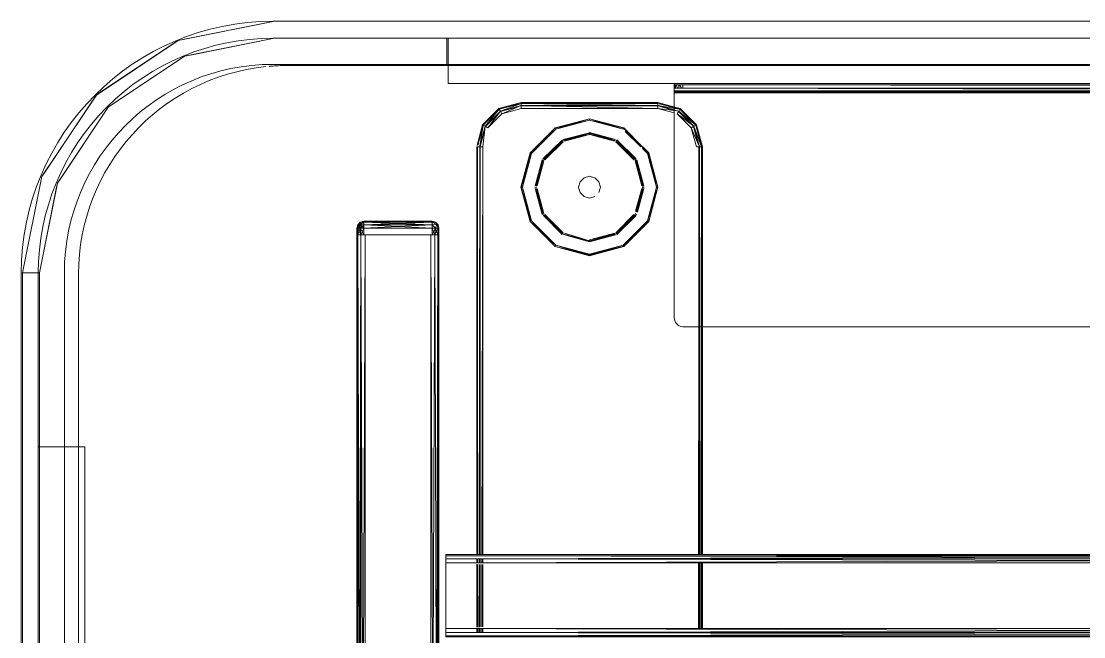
# Model space of a CAD drawing. Header units: inches. Extents: x 0 to 1536, y 72 to 1354.
# Drawn here: x 769.79 to 785.07, y 156.08 to 164.93 of the extents above; entities that cross this region are included whole.
import ezdxf

# ---------------------------------------------------------------- set-up
doc = ezdxf.new("R2010")
doc.units = ezdxf.units.IN
doc.header["$MEASUREMENT"] = 0
doc.layers.add('G-IMPT', color=8, linetype='Continuous', lineweight=9)
doc.layers.add('I-FURN-PNLS', color=30, linetype='Continuous', lineweight=9)

# ---------------------------------------------------------------- blocks, each defined once
blk = doc.blocks.new('WORKSTATION_1 - NCARB Leverage OPT A_dwg_3_YSYS92454-V41-Level XX  POWER _ SIGNAL')
at = {"layer": 'G-IMPT'}
for p, q in [((-22.704, 11.228), (-22.47, 11.462)), ((-22.47, 11.462), (-22.704, 11.228)), ((-22.47, 11.462), (-22.704, 11.228)), ((-22.47, 11.462), (-22.694, 11.223)), ((-22.151, 11.547), (-22.47, 11.462)), ((-22.151, 11.547), (-22.47, 11.462)), ((-22.151, 11.547), (-22.47, 11.462)), ((-22.47, 11.462), (-22.464, 11.452)), ((-22.151, 11.547), (-22.464, 11.452)), ((-22.151, 11.536), (-22.464, 11.452)), ((-22.151, 11.536), (-22.449, 11.425)), ((-22.151, 11.504), (-22.449, 11.425)), ((-22.191, 11.487), (-22.446, 11.419)), ((-22.191, 11.487), (-22.446, 11.419)), ((-22.446, 11.419), (-22.191, 11.487)), ((-22.427, 11.387), (-22.151, 11.504)), ((-22.151, 11.461), (-22.427, 11.387)), ((-20.183, 11.547), (-22.151, 11.547)), ((-22.151, 11.547), (-20.183, 11.547)), ((-20.183, 11.536), (-22.151, 11.547)), ((-22.151, 11.536), (-22.151, 11.547)), ((-22.151, 11.536), (-20.183, 11.536)), ((-20.183, 11.504), (-22.151, 11.536)), ((-22.151, 11.504), (-22.151, 11.536)), ((-22.151, 11.504), (-20.183, 11.504)), ((-22.151, 11.461), (-22.151, 11.504)), ((-20.183, 11.461), (-22.151, 11.504)), ((-20.183, 11.498), (-22.151, 11.498)), ((-20.183, 11.498), (-22.151, 11.498)), ((-20.183, 11.461), (-22.151, 11.461)), ((-20.183, 11.547), (-19.941, 11.482)), ((-19.941, 11.482), (-20.183, 11.547)), ((-19.941, 11.482), (-20.183, 11.547)), ((-20.183, 11.536), (-20.183, 11.547)), ((-20.183, 11.536), (-19.94, 11.471)), ((-20.183, 11.536), (-19.941, 11.48)), ((-20.183, 11.504), (-20.183, 11.536)), ((-20.183, 11.504), (-19.948, 11.441)), ((-20.183, 11.504), (-19.94, 11.464)), ((-20.183, 11.461), (-20.183, 11.504)), ((-19.948, 11.435), (-20.183, 11.498)), ((-20.183, 11.498), (-19.948, 11.435)), ((-20.183, 11.498), (-19.948, 11.435)), ((-20.183, 11.461), (-19.948, 11.432)), ((-19.948, 11.398), (-20.183, 11.461)), ((-19.864, 11.462), (-19.941, 11.482)), ((-19.941, 11.482), (-19.864, 11.462)), ((-19.864, 11.462), (-19.941, 11.482)), ((-19.941, 11.48), (-19.864, 11.462)), ((-19.94, 11.471), (-19.87, 11.452)), ((-19.94, 11.464), (-19.87, 11.452)), ((-19.864, 11.462), (-19.87, 11.452)), ((-19.63, 11.228), (-19.864, 11.462)), ((-19.864, 11.462), (-19.63, 11.228)), ((-19.63, 11.228), (-19.864, 11.462)), ((-22.694, 11.223), (-22.464, 11.452)), ((-22.666, 11.207), (-22.464, 11.452)), ((-22.449, 11.425), (-22.666, 11.207)), ((-22.475, 11.39), (-22.661, 11.204)), ((-22.661, 11.204), (-22.475, 11.39)), ((-22.661, 11.204), (-22.475, 11.39)), ((-22.629, 11.185), (-22.449, 11.425)), ((-22.427, 11.387), (-22.629, 11.185)), ((-22.449, 11.425), (-22.464, 11.452)), ((-22.427, 11.387), (-22.449, 11.425)), ((-21.167, 11.315), (-21.659, 11.183)), ((-21.167, 11.315), (-21.659, 11.183)), ((-21.167, 11.315), (-21.659, 11.183)), ((-21.167, 11.315), (-21.658, 11.181)), ((-21.167, 11.315), (-21.65, 11.166)), ((-21.167, 11.315), (-20.675, 11.183)), ((-20.675, 11.183), (-21.167, 11.315)), ((-21.167, 11.315), (-21.167, 11.295)), ((-20.675, 11.183), (-21.167, 11.315)), ((-20.677, 11.181), (-21.167, 11.315)), ((-21.167, 11.315), (-20.685, 11.166)), ((-21.167, 11.295), (-21.167, 11.315)), ((-19.939, 11.439), (-19.885, 11.425)), ((-19.939, 11.431), (-19.885, 11.425)), ((-19.907, 11.387), (-19.885, 11.425)), ((-19.705, 11.185), (-19.907, 11.387)), ((-19.907, 11.387), (-19.668, 11.207)), ((-19.702, 11.233), (-19.889, 11.419)), ((-19.889, 11.419), (-19.702, 11.233)), ((-19.889, 11.419), (-19.702, 11.233)), ((-19.87, 11.452), (-19.885, 11.425)), ((-19.64, 11.223), (-19.885, 11.425)), ((-19.668, 11.207), (-19.885, 11.425)), ((-19.63, 11.228), (-19.87, 11.452)), ((-19.87, 11.452), (-19.64, 11.223)), ((-22.782, 10.937), (-22.704, 11.228)), ((-22.704, 11.228), (-22.782, 10.937)), ((-22.704, 11.228), (-22.782, 10.937)), ((-22.704, 11.228), (-22.772, 10.933)), ((-22.694, 11.223), (-22.771, 10.932)), ((-22.744, 10.921), (-22.694, 11.223)), ((-22.666, 11.207), (-22.743, 10.921)), ((-22.672, 11.164), (-22.738, 10.918)), ((-22.738, 10.918), (-22.672, 11.164)), ((-22.738, 10.918), (-22.672, 11.164)), ((-22.704, 11.228), (-22.694, 11.223)), ((-22.703, 10.909), (-22.666, 11.207)), ((-22.666, 11.207), (-22.694, 11.223)), ((-22.629, 11.185), (-22.666, 11.207)), ((-21.659, 11.183), (-22.02, 10.823)), ((-22.017, 10.822), (-21.658, 11.159)), ((-22.003, 10.813), (-21.657, 11.159)), ((-21.657, 11.159), (-22.003, 10.813)), ((-21.689, 11.151), (-22.003, 10.813)), ((-21.659, 11.183), (-21.658, 11.181)), ((-21.65, 11.166), (-21.659, 11.183)), ((-21.658, 11.181), (-21.167, 11.295)), ((-21.658, 11.181), (-21.65, 11.166)), ((-21.65, 11.166), (-21.167, 11.295)), ((-21.167, 11.295), (-21.65, 11.166)), ((-21.167, 11.295), (-20.685, 11.166)), ((-21.167, 11.295), (-20.685, 11.166)), ((-21.167, 11.295), (-20.675, 11.183)), ((-20.685, 11.166), (-20.675, 11.183)), ((-20.677, 11.181), (-20.685, 11.166)), ((-20.675, 11.183), (-20.677, 11.181)), ((-20.677, 11.181), (-20.405, 10.91)), ((-20.677, 11.181), (-20.422, 10.909)), ((-20.405, 10.913), (-20.675, 11.183)), ((-20.675, 11.183), (-20.405, 10.913)), ((-20.675, 11.183), (-20.405, 10.911)), ((-20.405, 10.913), (-20.675, 11.183)), ((-19.705, 11.185), (-19.668, 11.207)), ((-19.631, 10.909), (-19.705, 11.185)), ((-19.705, 11.185), (-19.588, 10.909)), ((-19.605, 10.949), (-19.673, 11.204)), ((-19.673, 11.204), (-19.605, 10.949)), ((-19.673, 11.204), (-19.605, 10.949)), ((-19.64, 11.223), (-19.668, 11.207)), ((-19.557, 10.909), (-19.668, 11.207)), ((-19.668, 11.207), (-19.588, 10.909)), ((-19.63, 11.228), (-19.64, 11.223)), ((-19.545, 10.909), (-19.64, 11.223)), ((-19.64, 11.223), (-19.557, 10.909)), ((-19.545, 10.909), (-19.63, 11.228)), ((-19.545, 10.909), (-19.63, 11.228)), ((-19.545, 10.909), (-19.63, 11.228)), ((-21.692, 11.151), (-22.02, 10.823)), ((-21.692, 11.151), (-22.02, 10.823)), ((-21.7, 11.139), (-22.02, 10.823)), ((-21.705, 11.134), (-22.017, 10.822)), ((-21.559, 11.009), (-21.836, 10.737)), ((-21.559, 11.009), (-21.833, 10.735)), ((-21.553, 10.999), (-21.832, 10.735)), ((-21.553, 10.999), (-21.822, 10.73)), ((-21.561, 11.013), (-21.559, 11.009)), ((-21.553, 10.999), (-21.559, 11.009)), ((-21.545, 10.985), (-21.553, 10.999)), ((-21.167, 11.114), (-21.544, 11.017)), ((-21.167, 11.114), (-21.541, 11.014)), ((-21.167, 11.102), (-21.541, 11.013)), ((-21.534, 11.004), (-21.167, 11.102)), ((-21.534, 11.003), (-21.167, 11.087)), ((-21.525, 10.991), (-21.167, 11.087)), ((-21.167, 11.118), (-21.167, 11.114)), ((-20.793, 11.014), (-21.167, 11.118)), ((-21.167, 11.102), (-21.167, 11.114)), ((-20.8, 11.004), (-21.167, 11.114)), ((-20.793, 11.014), (-21.167, 11.114)), ((-21.167, 11.087), (-21.167, 11.102)), ((-21.167, 11.102), (-20.809, 10.991)), ((-21.167, 11.102), (-20.8, 11.004)), ((-21.167, 11.087), (-20.81, 10.991)), ((-20.789, 10.985), (-20.781, 10.999)), ((-20.781, 10.999), (-20.776, 11.009)), ((-20.781, 10.999), (-20.527, 10.724)), ((-20.781, 10.999), (-20.513, 10.73)), ((-20.774, 11.013), (-20.776, 11.009)), ((-20.512, 10.731), (-20.776, 11.009)), ((-20.502, 10.735), (-20.776, 11.009)), ((-20.498, 10.737), (-20.774, 11.013)), ((-20.502, 10.735), (-20.774, 11.013)), ((-20.652, 11.133), (-20.428, 10.909)), ((-20.428, 10.909), (-20.652, 11.133)), ((-20.408, 10.909), (-20.649, 11.132)), ((-22.789, 10.909), (-22.789, 5.048)), ((-22.789, 10.909), (-22.789, 5.048)), ((-22.789, 10.909), (-22.778, 10.909)), ((-22.781, 5.048), (-22.778, 10.909)), ((-22.778, 10.909), (-22.778, 5.048)), ((-22.746, 10.909), (-22.778, 10.909)), ((-22.746, 10.909), (-22.755, 5.048)), ((-22.746, 10.909), (-22.746, 5.048)), ((-22.703, 10.909), (-22.746, 10.909)), ((-22.74, 10.909), (-22.74, 5.048)), ((-22.74, 10.909), (-22.74, 5.048)), ((-22.703, 10.904), (-22.715, 5.048)), ((-22.703, 5.048), (-22.703, 10.904)), ((-21.545, 10.985), (-21.821, 10.73)), ((-21.545, 10.985), (-21.807, 10.724)), ((-20.789, 10.985), (-20.528, 10.724)), ((-20.315, 10.823), (-20.405, 10.907)), ((-20.405, 10.891), (-20.332, 10.813)), ((-20.405, 10.886), (-20.332, 10.813)), ((-20.332, 10.813), (-20.405, 10.886)), ((-20.404, 10.909), (-20.359, 10.863)), ((-20.315, 10.823), (-20.402, 10.909)), ((-20.402, 10.909), (-20.315, 10.823)), ((-20.315, 10.823), (-20.402, 10.909)), ((-20.365, 10.869), (-20.317, 10.822)), ((-19.631, 10.909), (-19.588, 10.909)), ((-19.594, 8.322), (-19.594, 10.909)), ((-19.594, 10.909), (-19.594, 8.322)), ((-19.593, 8.322), (-19.588, 10.909)), ((-19.557, 10.909), (-19.588, 10.909)), ((-19.588, 10.909), (-19.588, 8.322)), ((-19.557, 10.909), (-19.56, 8.322)), ((-19.545, 10.909), (-19.557, 10.909)), ((-19.557, 10.909), (-19.557, 8.322)), ((-19.545, 10.909), (-19.546, 8.322)), ((-19.545, 10.909), (-19.545, 8.322)), ((-19.545, 8.322), (-19.545, 10.909)), ((-22.02, 10.823), (-22.152, 10.331)), ((-22.02, 10.823), (-22.152, 10.331)), ((-22.02, 10.823), (-22.152, 10.331)), ((-22.017, 10.822), (-22.152, 10.331)), ((-22.017, 10.822), (-22.149, 10.331)), ((-22.149, 10.331), (-22.003, 10.813)), ((-22.02, 10.823), (-22.132, 10.331)), ((-22.132, 10.331), (-22.003, 10.813)), ((-22.003, 10.813), (-22.132, 10.331)), ((-22.02, 10.823), (-22.017, 10.822)), ((-22.003, 10.813), (-22.02, 10.823)), ((-22.017, 10.822), (-22.003, 10.813)), ((-21.846, 10.722), (-21.95, 10.348)), ((-21.846, 10.722), (-21.946, 10.348)), ((-21.836, 10.717), (-21.945, 10.348)), ((-21.934, 10.349), (-21.836, 10.717)), ((-21.933, 10.35), (-21.822, 10.709)), ((-21.918, 10.351), (-21.822, 10.709)), ((-21.849, 10.724), (-21.846, 10.722)), ((-21.836, 10.717), (-21.846, 10.722)), ((-21.822, 10.709), (-21.836, 10.717)), ((-20.513, 10.709), (-20.499, 10.717)), ((-20.513, 10.709), (-20.417, 10.351)), ((-20.499, 10.717), (-20.489, 10.722)), ((-20.499, 10.717), (-20.416, 10.351)), ((-20.499, 10.717), (-20.405, 10.367)), ((-20.485, 10.724), (-20.489, 10.722)), ((-20.405, 10.371), (-20.489, 10.722)), ((-20.389, 10.348), (-20.489, 10.722)), ((-20.385, 10.348), (-20.485, 10.724)), ((-20.389, 10.348), (-20.485, 10.724)), ((-20.332, 10.813), (-20.315, 10.823)), ((-20.317, 10.822), (-20.332, 10.813)), ((-20.332, 10.813), (-20.203, 10.331)), ((-20.203, 10.331), (-20.332, 10.813)), ((-20.183, 10.331), (-20.332, 10.813)), ((-20.315, 10.823), (-20.317, 10.822)), ((-20.186, 10.331), (-20.317, 10.822)), ((-20.317, 10.822), (-20.203, 10.331)), ((-20.183, 10.331), (-20.315, 10.823)), ((-20.183, 10.331), (-20.315, 10.823)), ((-20.183, 10.331), (-20.315, 10.823)), ((-20.186, 10.331), (-20.315, 10.823)), ((-21.303, 10.409), (-21.324, 10.331)), ((-21.303, 10.409), (-21.324, 10.331)), ((-21.303, 10.409), (-21.324, 10.331)), ((-21.246, 10.467), (-21.303, 10.409)), ((-21.246, 10.467), (-21.303, 10.409)), ((-21.246, 10.467), (-21.303, 10.409)), ((-21.167, 10.488), (-21.246, 10.467)), ((-21.167, 10.488), (-21.246, 10.467)), ((-21.167, 10.488), (-21.246, 10.467)), ((-21.089, 10.467), (-21.167, 10.488)), ((-21.089, 10.467), (-21.167, 10.488)), ((-21.089, 10.467), (-21.167, 10.488)), ((-21.089, 10.467), (-21.031, 10.409)), ((-21.089, 10.467), (-21.031, 10.409)), ((-21.089, 10.467), (-21.031, 10.409)), ((-21.01, 10.331), (-21.031, 10.409)), ((-21.01, 10.331), (-21.031, 10.409)), ((-21.01, 10.331), (-21.031, 10.409)), ((-22.152, 10.331), (-22.02, 9.839)), ((-22.152, 10.331), (-22.02, 9.839)), ((-22.152, 10.331), (-22.149, 10.331)), ((-22.152, 10.331), (-22.02, 9.839)), ((-22.132, 10.331), (-22.152, 10.331)), ((-22.152, 10.331), (-22.003, 9.848)), ((-22.149, 10.331), (-22.132, 10.331)), ((-22.149, 10.331), (-22.02, 9.839)), ((-22.149, 10.331), (-22.017, 9.84)), ((-22.003, 9.848), (-22.132, 10.331)), ((-22.017, 9.84), (-22.132, 10.331)), ((-21.955, 10.331), (-21.951, 10.331)), ((-21.939, 10.331), (-21.951, 10.331)), ((-21.946, 10.313), (-21.849, 9.937)), ((-21.946, 10.313), (-21.846, 9.939)), ((-21.923, 10.331), (-21.939, 10.331)), ((-21.935, 10.312), (-21.846, 9.939)), ((-21.836, 9.945), (-21.934, 10.312)), ((-21.836, 9.945), (-21.919, 10.31)), ((-21.822, 9.953), (-21.918, 10.31)), ((-21.323, 10.326), (-21.303, 10.252)), ((-21.323, 10.326), (-21.303, 10.252)), ((-21.323, 10.326), (-21.303, 10.252)), ((-21.303, 10.252), (-21.246, 10.195)), ((-21.303, 10.252), (-21.246, 10.195)), ((-21.303, 10.252), (-21.246, 10.195)), ((-21.031, 10.252), (-21.01, 10.331)), ((-21.031, 10.252), (-21.01, 10.331)), ((-21.031, 10.252), (-21.01, 10.331)), ((-20.417, 10.31), (-20.504, 9.984)), ((-20.396, 10.331), (-20.503, 9.983)), ((-20.405, 10.295), (-20.49, 9.978)), ((-20.489, 9.977), (-20.389, 10.313)), ((-20.48, 9.973), (-20.385, 10.313)), ((-20.48, 9.974), (-20.389, 10.313)), ((-20.476, 9.972), (-20.385, 10.313)), ((-20.411, 10.331), (-20.396, 10.331)), ((-20.396, 10.331), (-20.405, 10.371)), ((-20.405, 10.367), (-20.396, 10.331)), ((-20.396, 10.331), (-20.405, 10.295)), ((-20.396, 10.331), (-20.384, 10.331)), ((-20.38, 10.331), (-20.384, 10.331)), ((-20.203, 10.331), (-20.332, 9.848)), ((-20.186, 10.331), (-20.332, 9.848)), ((-20.332, 9.848), (-20.203, 10.331)), ((-20.315, 9.839), (-20.183, 10.331)), ((-20.315, 9.839), (-20.183, 10.331)), ((-20.315, 9.839), (-20.183, 10.331)), ((-20.315, 9.839), (-20.203, 10.331)), ((-20.301, 9.899), (-20.183, 10.331)), ((-20.3, 9.904), (-20.186, 10.331)), ((-20.186, 10.331), (-20.203, 10.331)), ((-20.203, 10.331), (-20.183, 10.331)), ((-20.183, 10.331), (-20.186, 10.331)), ((-21.246, 10.195), (-21.167, 10.174)), ((-21.246, 10.195), (-21.167, 10.174)), ((-21.246, 10.195), (-21.167, 10.174)), ((-21.167, 10.174), (-21.089, 10.195)), ((-21.167, 10.174), (-21.089, 10.195)), ((-21.167, 10.174), (-21.089, 10.195)), ((-21.849, 9.937), (-21.846, 9.939)), ((-21.836, 9.945), (-21.846, 9.939)), ((-21.822, 9.953), (-21.836, 9.945)), ((-21.553, 9.662), (-21.822, 9.931)), ((-21.822, 9.931), (-21.559, 9.652)), ((-21.553, 9.662), (-21.808, 9.938)), ((-21.545, 9.676), (-21.807, 9.938)), ((-20.528, 9.938), (-20.789, 9.676)), ((-20.514, 9.931), (-20.789, 9.676)), ((-20.513, 9.931), (-20.781, 9.662)), ((-20.513, 9.953), (-20.499, 9.945)), ((-20.499, 9.945), (-20.489, 9.939)), ((-20.485, 9.937), (-20.489, 9.939)), ((-24.481, 9.793), (-24.512, 9.742)), ((-24.512, 9.742), (-24.499, 9.791)), ((-24.512, 9.742), (-24.499, 9.791)), ((-24.499, 9.791), (-24.512, 9.742)), ((-24.499, 9.791), (-24.463, 9.827)), ((-24.499, 9.791), (-24.463, 9.827)), ((-24.463, 9.827), (-24.499, 9.791)), ((-24.499, 9.742), (-24.464, 9.793)), ((-24.499, 9.791), (-24.464, 9.793)), ((-24.481, 9.793), (-24.499, 9.742)), ((-24.499, 9.791), (-24.499, 9.742)), ((-24.481, 9.793), (-24.413, 9.827)), ((-24.481, 9.793), (-24.463, 9.827)), ((-24.463, 9.742), (-24.481, 9.793)), ((-24.413, 9.791), (-24.481, 9.793)), ((-24.464, 9.793), (-24.463, 9.827)), ((-24.464, 9.793), (-24.413, 9.827)), ((-24.464, 9.793), (-24.413, 9.791)), ((-24.464, 9.793), (-24.413, 9.742)), ((-24.464, 9.793), (-24.463, 9.742)), ((-24.413, 9.841), (-24.463, 9.827)), ((-24.413, 9.841), (-24.463, 9.827)), ((-24.413, 9.841), (-24.463, 9.827)), ((-24.463, 9.827), (-24.413, 9.827)), ((-24.413, 9.827), (-24.463, 9.827)), ((-24.413, 9.791), (-24.463, 9.742)), ((-24.413, 9.841), (-23.429, 9.841)), ((-24.413, 9.841), (-23.429, 9.841)), ((-24.413, 9.841), (-24.413, 9.827)), ((-23.429, 9.841), (-24.413, 9.827)), ((-24.413, 9.841), (-24.413, 9.827)), ((-24.413, 9.841), (-23.429, 9.827)), ((-23.429, 9.827), (-24.413, 9.827)), ((-23.429, 9.827), (-24.413, 9.791)), ((-24.413, 9.791), (-24.413, 9.827)), ((-23.429, 9.791), (-24.413, 9.827)), ((-23.429, 9.827), (-24.413, 9.827)), ((-24.413, 9.791), (-24.413, 9.827)), ((-23.429, 9.791), (-24.413, 9.791)), ((-23.429, 9.791), (-24.413, 9.742)), ((-24.413, 9.742), (-24.413, 9.791)), ((-24.413, 9.791), (-23.429, 9.742)), ((-24.413, 9.791), (-23.429, 9.791)), ((-24.413, 9.742), (-24.413, 9.791)), ((-23.429, 9.841), (-23.38, 9.827)), ((-23.429, 9.841), (-23.38, 9.827)), ((-23.429, 9.841), (-23.429, 9.827)), ((-23.429, 9.841), (-23.38, 9.827)), ((-23.429, 9.841), (-23.429, 9.827)), ((-23.429, 9.791), (-23.429, 9.827)), ((-23.429, 9.827), (-23.429, 9.791)), ((-23.429, 9.827), (-23.38, 9.827)), ((-23.361, 9.793), (-23.429, 9.827)), ((-23.361, 9.793), (-23.429, 9.791)), ((-23.429, 9.742), (-23.429, 9.791)), ((-23.429, 9.791), (-23.429, 9.742)), ((-23.429, 9.791), (-23.38, 9.742)), ((-23.429, 9.791), (-23.38, 9.742)), ((-23.38, 9.827), (-23.344, 9.791)), ((-23.38, 9.827), (-23.344, 9.791)), ((-23.38, 9.827), (-23.344, 9.791)), ((-23.38, 9.827), (-23.361, 9.793)), ((-23.361, 9.793), (-23.38, 9.827)), ((-23.361, 9.793), (-23.38, 9.742)), ((-23.38, 9.742), (-23.361, 9.793)), ((-23.361, 9.793), (-23.344, 9.742)), ((-23.361, 9.793), (-23.331, 9.742)), ((-23.361, 9.793), (-23.344, 9.791)), ((-23.361, 9.793), (-23.331, 9.742)), ((-23.361, 9.793), (-23.344, 9.742)), ((-23.344, 9.791), (-23.331, 9.742)), ((-23.344, 9.791), (-23.331, 9.742)), ((-23.344, 9.791), (-23.331, 9.742)), ((-22.003, 9.848), (-22.02, 9.839)), ((-22.02, 9.839), (-22.017, 9.84)), ((-22.02, 9.839), (-21.659, 9.478)), ((-22.02, 9.839), (-21.659, 9.478)), ((-22.02, 9.839), (-21.659, 9.478)), ((-22.02, 9.839), (-21.65, 9.495)), ((-22.017, 9.84), (-22.003, 9.848)), ((-21.65, 9.495), (-22.003, 9.848)), ((-21.659, 9.478), (-22.003, 9.848)), ((-21.976, 9.798), (-21.659, 9.478)), ((-21.561, 9.649), (-21.833, 9.926)), ((-21.559, 9.652), (-21.833, 9.926)), ((-20.781, 9.662), (-20.502, 9.926)), ((-20.776, 9.652), (-20.502, 9.926)), ((-20.776, 9.652), (-20.498, 9.924)), ((-20.774, 9.649), (-20.498, 9.924)), ((-20.332, 9.848), (-20.685, 9.495)), ((-20.685, 9.495), (-20.332, 9.848)), ((-20.317, 9.84), (-20.685, 9.495)), ((-20.677, 9.481), (-20.317, 9.84)), ((-20.675, 9.478), (-20.332, 9.848)), ((-20.675, 9.478), (-20.315, 9.839)), ((-20.675, 9.478), (-20.315, 9.839)), ((-20.675, 9.478), (-20.315, 9.839)), ((-20.635, 9.522), (-20.315, 9.839)), ((-20.317, 9.84), (-20.332, 9.848)), ((-20.332, 9.848), (-20.315, 9.839)), ((-20.317, 9.84), (-20.301, 9.899)), ((-20.317, 9.84), (-20.302, 9.897)), ((-20.315, 9.839), (-20.317, 9.84)), ((-24.512, 9.742), (-24.512, 9.644)), ((-24.512, 9.742), (-24.512, 9.644)), ((-24.512, 9.742), (-24.496, 9.644)), ((-24.512, 9.742), (-24.499, 9.742)), ((-24.499, 9.742), (-24.512, 9.644)), ((-24.512, -5.711), (-24.512, 9.644)), ((-24.512, 9.644), (-24.496, 9.644)), ((-24.496, 9.644), (-24.512, 9.644)), ((-24.496, 9.644), (-24.512, 9.644)), ((-24.512, 9.644), (-24.496, 9.644)), ((-24.512, -5.711), (-24.512, 9.644)), ((-24.496, -5.711), (-24.512, 9.644)), ((-24.512, -5.711), (-24.496, 9.644)), ((-24.499, 9.742), (-24.496, 9.644)), ((-24.499, 9.742), (-24.453, 9.644)), ((-24.499, 9.742), (-24.463, 9.742)), ((-24.499, 9.742), (-24.496, 9.644)), ((-24.463, 9.742), (-24.499, 9.742)), ((-24.463, 9.742), (-24.496, 9.644)), ((-24.453, -5.711), (-24.496, 9.644)), ((-24.453, 9.644), (-24.496, 9.644)), ((-24.453, 9.644), (-24.496, 9.644)), ((-24.496, 9.644), (-24.453, 9.644)), ((-24.496, -5.711), (-24.453, 9.644)), ((-24.496, -5.711), (-24.496, 9.644)), ((-24.463, 9.742), (-24.413, 9.644)), ((-24.463, 9.742), (-24.453, 9.644)), ((-24.463, 9.742), (-24.413, 9.742)), ((-24.463, 9.742), (-24.453, 9.644)), ((-24.413, 9.742), (-24.463, 9.742)), ((-24.413, 9.742), (-24.453, 9.644)), ((-24.453, 9.644), (-24.413, 9.644)), ((-24.453, 9.644), (-24.413, 9.644)), ((-24.394, -5.711), (-24.453, 9.644)), ((-24.453, -5.711), (-24.453, 9.644)), ((-24.453, -5.711), (-24.394, 9.644)), ((-23.429, 9.742), (-24.413, 9.742)), ((-24.413, 9.742), (-24.413, 9.644)), ((-24.413, 9.742), (-23.429, 9.742)), ((-23.429, 9.644), (-24.413, 9.644)), ((-23.449, 9.644), (-24.394, 9.644)), ((-23.449, 9.644), (-24.394, 9.644)), ((-23.449, 9.644), (-24.394, 9.644)), ((-24.394, -5.711), (-24.394, 9.644)), ((-23.39, -5.711), (-23.449, 9.644)), ((-23.449, -5.711), (-23.39, 9.644)), ((-23.449, -5.711), (-23.449, 9.644)), ((-23.429, 9.742), (-23.429, 9.644)), ((-23.38, 9.742), (-23.429, 9.644)), ((-23.38, 9.742), (-23.429, 9.742)), ((-23.429, 9.742), (-23.39, 9.644)), ((-23.429, 9.742), (-23.38, 9.742)), ((-23.39, 9.644), (-23.429, 9.644)), ((-23.429, 9.644), (-23.39, 9.644)), ((-23.344, 9.742), (-23.39, 9.644)), ((-23.38, 9.742), (-23.39, 9.644)), ((-23.38, 9.742), (-23.39, 9.644)), ((-23.347, -5.711), (-23.39, 9.644)), ((-23.39, 9.644), (-23.347, 9.644)), ((-23.39, 9.644), (-23.347, 9.644)), ((-23.347, 9.644), (-23.39, 9.644)), ((-23.347, 9.644), (-23.39, 9.644)), ((-23.39, -5.711), (-23.347, 9.644)), ((-23.38, 9.742), (-23.344, 9.742)), ((-23.38, 9.742), (-23.347, 9.644)), ((-23.344, 9.742), (-23.347, 9.644)), ((-23.331, 9.742), (-23.347, 9.644)), ((-23.344, 9.742), (-23.347, 9.644)), ((-23.347, 9.644), (-23.331, 9.644)), ((-23.347, 9.644), (-23.331, 9.644)), ((-23.331, 9.644), (-23.347, 9.644)), ((-23.347, -5.711), (-23.347, 9.644)), ((-23.331, -5.711), (-23.347, 9.644)), ((-23.347, -5.711), (-23.331, 9.644)), ((-23.331, 9.742), (-23.344, 9.742)), ((-23.344, 9.742), (-23.331, 9.644)), ((-23.344, 9.742), (-23.331, 9.742)), ((-23.331, 9.742), (-23.331, 9.644)), ((-23.331, 9.742), (-23.331, 9.644)), ((-23.331, -5.711), (-23.331, 9.644)), ((-23.331, 3.866), (-23.331, 9.644)), ((-21.561, 9.649), (-21.559, 9.652)), ((-21.553, 9.662), (-21.559, 9.652)), ((-21.545, 9.676), (-21.553, 9.662)), ((-21.541, 9.648), (-21.167, 9.543)), ((-21.541, 9.648), (-21.167, 9.548)), ((-21.535, 9.657), (-21.167, 9.548)), ((-21.167, 9.559), (-21.534, 9.657)), ((-21.167, 9.559), (-21.525, 9.67)), ((-20.81, 9.671), (-21.167, 9.575)), ((-20.801, 9.658), (-21.167, 9.575)), ((-20.8, 9.657), (-21.167, 9.559)), ((-21.167, 9.559), (-20.794, 9.648)), ((-21.167, 9.548), (-20.793, 9.648)), ((-21.167, 9.543), (-20.791, 9.644)), ((-21.167, 9.548), (-20.791, 9.644)), ((-20.789, 9.676), (-20.781, 9.662)), ((-20.781, 9.662), (-20.776, 9.652)), ((-20.774, 9.649), (-20.776, 9.652)), ((-21.659, 9.478), (-21.65, 9.495)), ((-21.65, 9.495), (-21.659, 9.478)), ((-21.659, 9.478), (-21.167, 9.346)), ((-21.167, 9.346), (-21.659, 9.478)), ((-21.659, 9.478), (-21.167, 9.349)), ((-21.659, 9.478), (-21.167, 9.346)), ((-21.167, 9.356), (-21.659, 9.478)), ((-21.298, 9.389), (-21.65, 9.495)), ((-21.167, 9.366), (-21.65, 9.495)), ((-21.65, 9.495), (-21.167, 9.356)), ((-21.167, 9.575), (-21.167, 9.559)), ((-21.167, 9.559), (-21.167, 9.548)), ((-21.167, 9.543), (-21.167, 9.548)), ((-21.167, 9.366), (-20.685, 9.495)), ((-21.167, 9.366), (-20.685, 9.495)), ((-21.167, 9.356), (-20.685, 9.495)), ((-21.167, 9.346), (-20.675, 9.478)), ((-21.167, 9.346), (-20.675, 9.478)), ((-21.167, 9.346), (-20.675, 9.478)), ((-21.167, 9.349), (-20.675, 9.478)), ((-21.167, 9.356), (-20.675, 9.478)), ((-20.677, 9.481), (-20.989, 9.408)), ((-20.807, 9.446), (-20.677, 9.481)), ((-20.677, 9.481), (-20.685, 9.495)), ((-20.685, 9.495), (-20.675, 9.478)), ((-20.675, 9.478), (-20.677, 9.481)), ((-21.167, 9.349), (-21.298, 9.389)), ((-21.167, 9.349), (-20.807, 9.446)), ((-20.989, 9.408), (-21.167, 9.366)), ((-21.167, 9.349), (-21.167, 9.366)), ((-21.167, 9.366), (-21.167, 9.356)), ((-21.167, 9.356), (-21.167, 9.346)), ((-21.167, 9.346), (-21.167, 9.349)), ((-19.6, 5.048), (-19.593, 8.322)), ((-19.594, 5.048), (-19.594, 8.322)), ((-19.594, 8.322), (-19.594, 5.048)), ((-19.588, 8.322), (-19.588, 5.048)), ((-19.56, 8.322), (-19.565, 5.048)), ((-19.557, 8.322), (-19.557, 5.048)), ((-19.546, 8.322), (-19.548, 5.048)), ((-19.545, 8.322), (-19.545, 5.048)), ((-19.545, 5.048), (-19.545, 8.322)), ((-3.035, 5.048), (-23.232, 5.048)), ((-23.232, 5.048), (-23.232, 5.032)), ((-3.035, 5.048), (-23.232, 5.048)), ((-23.232, 5.048), (-23.232, 5.032)), ((-3.035, 5.048), (-23.232, 5.032)), ((-3.035, 5.032), (-23.232, 5.048)), ((-23.232, 5.032), (-23.232, 4.989)), ((-23.232, 4.989), (-23.232, 5.032)), ((-3.035, 5.032), (-23.232, 5.032)), ((-3.035, 5.032), (-23.232, 4.989)), ((-3.035, 4.989), (-23.232, 5.032)), ((-3.035, 5.032), (-23.232, 5.032)), ((-23.232, 4.93), (-23.232, 4.989)), ((-23.232, 4.93), (-23.232, 4.989)), ((-3.035, 4.989), (-23.232, 4.989)), ((-3.035, 4.989), (-23.232, 4.989)), ((-3.035, 4.93), (-23.232, 4.989)), ((-12.831, 4.96), (-23.232, 4.93)), ((-23.232, 3.985), (-23.232, 4.93)), ((-23.232, 3.985), (-23.232, 4.93)), ((-3.035, 4.93), (-23.232, 4.93)), ((-22.789, 4.987), (-22.789, 4.931)), ((-22.789, 4.987), (-22.789, 4.931)), ((-22.789, 4.909), (-22.789, 4.005)), ((-22.789, 4.909), (-22.789, 4.005)), ((-22.781, 4.931), (-22.781, 4.987)), ((-22.781, 4.006), (-22.781, 4.908)), ((-22.778, 4.987), (-22.778, 4.931)), ((-22.778, 4.908), (-22.778, 4.006)), ((-22.755, 4.907), (-22.756, 4.007)), ((-22.755, 4.987), (-22.755, 4.931)), ((-22.746, 4.987), (-22.746, 4.931)), ((-22.746, 4.907), (-22.746, 4.007)), ((-22.74, 4.987), (-22.74, 4.931)), ((-22.74, 4.987), (-22.74, 4.931)), ((-22.74, 4.906), (-22.74, 4.008)), ((-22.74, 4.906), (-22.74, 4.008)), ((-22.715, 4.905), (-22.717, 4.009)), ((-22.715, 4.987), (-22.715, 4.931)), ((-22.703, 4.931), (-22.703, 4.987)), ((-22.703, 4.009), (-22.703, 4.905)), ((-19.602, 3.985), (-19.6, 4.93)), ((-19.594, 3.985), (-19.594, 4.93)), ((-19.594, 4.93), (-19.594, 3.985)), ((-19.588, 4.93), (-19.588, 3.985)), ((-19.565, 4.93), (-19.566, 3.985)), ((-19.557, 4.93), (-19.557, 3.985)), ((-19.548, 4.93), (-19.549, 3.985)), ((-19.545, 4.93), (-19.545, 3.985)), ((-19.545, 3.985), (-19.545, 4.93)), ((-23.232, 3.926), (-23.232, 3.985)), ((-23.232, 3.985), (-23.232, 3.926)), ((-12.831, 3.985), (-23.232, 3.985)), ((-3.035, 3.926), (-23.232, 3.985)), ((-3.035, 3.985), (-23.232, 3.985)), ((-22.789, 3.983), (-22.789, 3.927)), ((-22.789, 3.983), (-22.789, 3.927)), ((-22.781, 3.927), (-22.781, 3.983)), ((-22.778, 3.983), (-22.778, 3.927)), ((-22.756, 3.983), (-22.756, 3.927)), ((-22.746, 3.983), (-22.746, 3.927)), ((-22.74, 3.983), (-22.74, 3.927)), ((-22.74, 3.983), (-22.74, 3.927)), ((-22.717, 3.983), (-22.717, 3.927)), ((-22.703, 3.927), (-22.703, 3.983)), ((-12.831, 3.956), (-23.232, 3.926)), ((-23.232, 3.926), (-23.232, 3.882)), ((-23.232, 3.882), (-23.232, 3.926)), ((-3.035, 3.926), (-23.232, 3.926)), ((-3.035, 3.926), (-23.232, 3.882)), ((-3.035, 3.882), (-23.232, 3.926)), ((-3.035, 3.926), (-23.232, 3.926)), ((-23.232, 3.882), (-23.232, 3.867)), ((-23.232, 3.867), (-23.232, 3.882)), ((-3.035, 3.882), (-23.232, 3.882)), ((-3.035, 3.882), (-23.232, 3.867)), ((-5.512, 3.868), (-23.232, 3.882)), ((-3.035, 3.882), (-23.232, 3.882)), ((-15.22, 3.867), (-23.232, 3.867)), ((-3.035, 3.867), (-23.232, 3.867)), ((-5.512, 3.867), (-15.22, 3.867))]:
    blk.add_line(p, q, dxfattribs=at)
blk = doc.blocks.new('WORKSTATION_1 - NCARB Leverage OPT A_dwg_3_ZNDCW422041NL-7491127-Level XX  POWER _ SIGNAL')
at = {"layer": 'G-IMPT'}
for p, q in [((4069.032, 937.296), (4069.032, 922.296)), ((4069.276, 922.296), (4069.276, 937.296)), ((4069.276, 922.296), (4069.276, 937.296)), ((4069.032, 934.296), (4069.032, 924.796)), ((4069.032, 934.296), (4069.032, 924.796)), ((4069.032, 934.296), (4069.032, 924.796)), ((4068.382, 928.046), (4068.382, 924.796)), ((4068.382, 928.046), (4068.382, 924.796)), ((4068.472, 924.796), (4068.382, 924.796)), ((4068.472, 924.796), (4068.382, 924.796)), ((4069.032, 924.796), (4068.472, 924.796)), ((4069.032, 924.796), (4068.472, 924.796)), ((4069.032, 924.796), (4069.032, 922.296)), ((4033.532, 923.071), (4059.782, 923.071)), ((4059.782, 923.071), (4033.532, 923.071)), ((4059.782, 923.071), (4059.844, 923.054)), ((4059.782, 923.071), (4059.844, 923.054)), ((4059.782, 923.071), (4059.844, 923.054)), ((4059.89, 923.008), (4059.844, 923.054)), ((4059.844, 923.054), (4059.89, 923.008)), ((4059.844, 923.054), (4059.89, 923.008)), ((4059.907, 922.946), (4059.89, 923.008)), ((4059.907, 922.946), (4059.89, 923.008)), ((4059.907, 922.946), (4059.89, 923.008)), ((4059.907, 919.707), (4059.907, 922.946)), ((4059.907, 919.707), (4059.907, 922.946)), ((4068.775, 921.005), (4069.032, 922.296)), ((4069.032, 922.296), (4068.787, 921.062)), ((4069.032, 922.296), (4068.787, 921.062)), ((4069, 920.911), (4069.276, 922.296)), ((4069.276, 922.296), (4069.014, 920.979)), ((4069.014, 920.979), (4069.276, 922.296)), ((4069.032, 922.296), (4069.276, 922.296)), ((4069.051, 922.296), (4069.276, 922.296)), ((4068.044, 919.91), (4068.775, 921.005)), ((4068.743, 920.956), (4068.044, 919.91)), ((4068.044, 919.91), (4068.743, 920.956)), ((4068.775, 921.005), (4068.743, 920.956)), ((4068.743, 920.956), (4068.775, 921.005)), ((4068.787, 921.062), (4068.775, 921.005)), ((4068.787, 921.062), (4068.775, 921.005)), ((4069.014, 920.979), (4069, 920.911)), ((4069, 920.911), (4069.014, 920.979)), ((4068.216, 919.737), (4069, 920.911)), ((4068.962, 920.854), (4068.224, 919.748)), ((4068.224, 919.748), (4068.962, 920.854)), ((4069, 920.911), (4068.962, 920.854)), ((4068.962, 920.854), (4069, 920.911)), ((4066.949, 919.178), (4068.044, 919.91)), ((4068.044, 919.91), (4067.04, 919.239)), ((4068.044, 919.91), (4067.04, 919.239)), ((4067.042, 918.953), (4068.216, 919.737)), ((4068.184, 919.716), (4067.143, 919.02)), ((4067.143, 919.02), (4068.184, 919.716)), ((4059.907, 919.707), (4033.407, 919.707)), ((4059.907, 919.707), (4033.407, 919.691)), ((4059.907, 919.639), (4033.407, 919.707)), ((4059.907, 919.691), (4033.407, 919.691)), ((4059.907, 919.691), (4033.407, 919.68)), ((4059.907, 919.68), (4033.407, 919.68)), ((4059.907, 919.68), (4033.407, 919.676)), ((4059.907, 919.676), (4033.407, 919.676)), ((4059.907, 919.639), (4033.407, 919.639)), ((4059.907, 919.589), (4033.407, 919.639)), ((4059.907, 919.589), (4033.407, 919.589)), ((4059.907, 919.571), (4033.407, 919.589)), ((4059.907, 919.571), (4033.407, 919.571)), ((4059.907, 919.571), (4033.407, 919.571)), ((4059.907, 919.571), (4033.407, 919.571)), ((4059.782, 919.676), (4033.532, 919.676)), ((4059.782, 919.571), (4033.532, 919.571)), ((4059.782, 919.676), (4059.844, 919.676)), ((4059.782, 919.639), (4059.782, 919.589)), ((4059.782, 919.571), (4059.844, 919.571)), ((4059.804, 919.639), (4059.834, 919.589)), ((4059.89, 919.676), (4059.844, 919.676)), ((4059.844, 919.639), (4059.844, 919.589)), ((4059.844, 919.571), (4059.89, 919.571)), ((4059.861, 919.639), (4059.882, 919.589)), ((4059.907, 919.676), (4059.89, 919.676)), ((4059.89, 919.639), (4059.89, 919.589)), ((4059.907, 919.571), (4059.89, 919.571)), ((4059.896, 919.639), (4059.904, 919.589)), ((4059.907, 919.707), (4059.907, 919.691)), ((4059.907, 919.707), (4059.907, 919.639)), ((4059.907, 919.691), (4059.907, 919.68)), ((4059.907, 919.68), (4059.907, 919.676)), ((4059.907, 919.639), (4059.907, 919.589)), ((4059.907, 919.639), (4059.907, 919.589)), ((4059.907, 919.589), (4059.907, 919.639)), ((4059.907, 919.589), (4059.907, 919.571)), ((4063.157, 919.571), (4059.907, 919.571)), ((4063.157, 919.571), (4059.907, 919.571)), ((4063.157, 919.571), (4063.157, 919.313)), ((4063.157, 919.571), (4063.157, 919.313)), ((4063.157, 919.296), (4063.157, 918.921)), ((4063.157, 919.296), (4063.157, 918.921)), ((4065.657, 918.921), (4066.949, 919.178)), ((4065.657, 918.921), (4066.84, 919.157)), ((4065.657, 918.921), (4066.84, 919.157)), ((4066.84, 919.157), (4066.949, 919.178)), ((4066.84, 919.157), (4066.949, 919.178)), ((4067.04, 919.239), (4066.949, 919.178)), ((4067.04, 919.239), (4066.949, 919.178)), ((4065.657, 918.677), (4067.042, 918.953)), ((4066.923, 918.929), (4067.042, 918.953)), ((4066.923, 918.929), (4067.042, 918.953)), ((4067.143, 919.02), (4067.042, 918.953)), ((4067.042, 918.953), (4067.143, 919.02)), ((4029.657, 918.921), (4065.657, 918.921)), ((4032.676, 918.921), (4063.157, 918.921)), ((4032.676, 918.921), (4063.157, 918.921)), ((4032.676, 918.921), (4063.157, 918.921)), ((4063.176, 918.921), (4065.657, 918.921)), ((4065.676, 918.681), (4066.923, 918.929)), ((4065.676, 918.681), (4066.923, 918.929)), ((4029.657, 918.677), (4065.657, 918.677)), ((4029.657, 918.677), (4065.657, 918.677))]:
    blk.add_line(p, q, dxfattribs=at)
blk = doc.blocks.new('WORKSTATION_1 - Layout - Option A-V47-Level XX  POWER _ SIGNAL')
at = {"layer": 'I-FURN-PNLS'}
for p, q in [((61.856, -67.291), (61.856, -49.291)), ((61.856, -49.291), (61.856, -67.291)), ((62.06, -67.308), (62.06, -49.308)), ((62.436, -50.308), (62.436, -67.308)), ((62.679, -67.308), (62.679, -50.308)), ((62.06, -55.308), (62.06, -64.808)), ((62.436, -64.808), (62.436, -55.308)), ((62.06, -64.808), (62.436, -64.808)), ((5.06, -70.308), (59.06, -70.308)), ((5.099, -70.291), (58.856, -70.291)), ((58.856, -70.291), (5.099, -70.291)), ((56.56, -70.308), (26.061, -70.308)), ((56.56, -70.683), (56.56, -70.308)), ((59.061, -70.683), (21.061, -70.683)), ((26.061, -70.683), (56.56, -70.683)), ((21.061, -70.927), (59.06, -70.927))]:
    blk.add_line(p, q, dxfattribs=at)
for centre, radius, start, end in [((59.06, -67.308), 3.619, 270, 360), ((59.06, -67.308), 3, 270, 360), ((59.061, -67.308), 3.375, 270, 0), ((58.856, -67.291), 3, 275.8381, 360), ((58.856, -67.291), 3, 275.8381, 360), ((58.856, -67.291), 3, 270, 273.9432), ((58.856, -67.291), 3, 270, 273.9432), ((58.856, -67.291), 3, 274.0675, 274.9266), ((58.856, -67.291), 3, 274.0675, 274.9266)]:
    blk.add_arc(centre, radius, start, end, dxfattribs=at)
at = {"rotation": 180}
blk.add_blockref('WORKSTATION_1 - NCARB Leverage OPT A_dwg_3_YSYS92454-V41-Level XX  POWER _ SIGNAL', (33.343, -58.211), dxfattribs=at)
blk.add_blockref('WORKSTATION_1 - NCARB Leverage OPT A_dwg_3_ZNDCW422041NL-7491127-Level XX  POWER _ SIGNAL', (-4006.616, -989.604))

msp = doc.modelspace()

# ---------------------------------------------------------------- block references
at = {"layer": 'I-FURN-PNLS', "rotation": 180}
msp.add_blockref('WORKSTATION_1 - Layout - Option A-V47-Level XX  POWER _ SIGNAL', (832.471, 94), dxfattribs=at)

doc.saveas('drawing.dxf')
